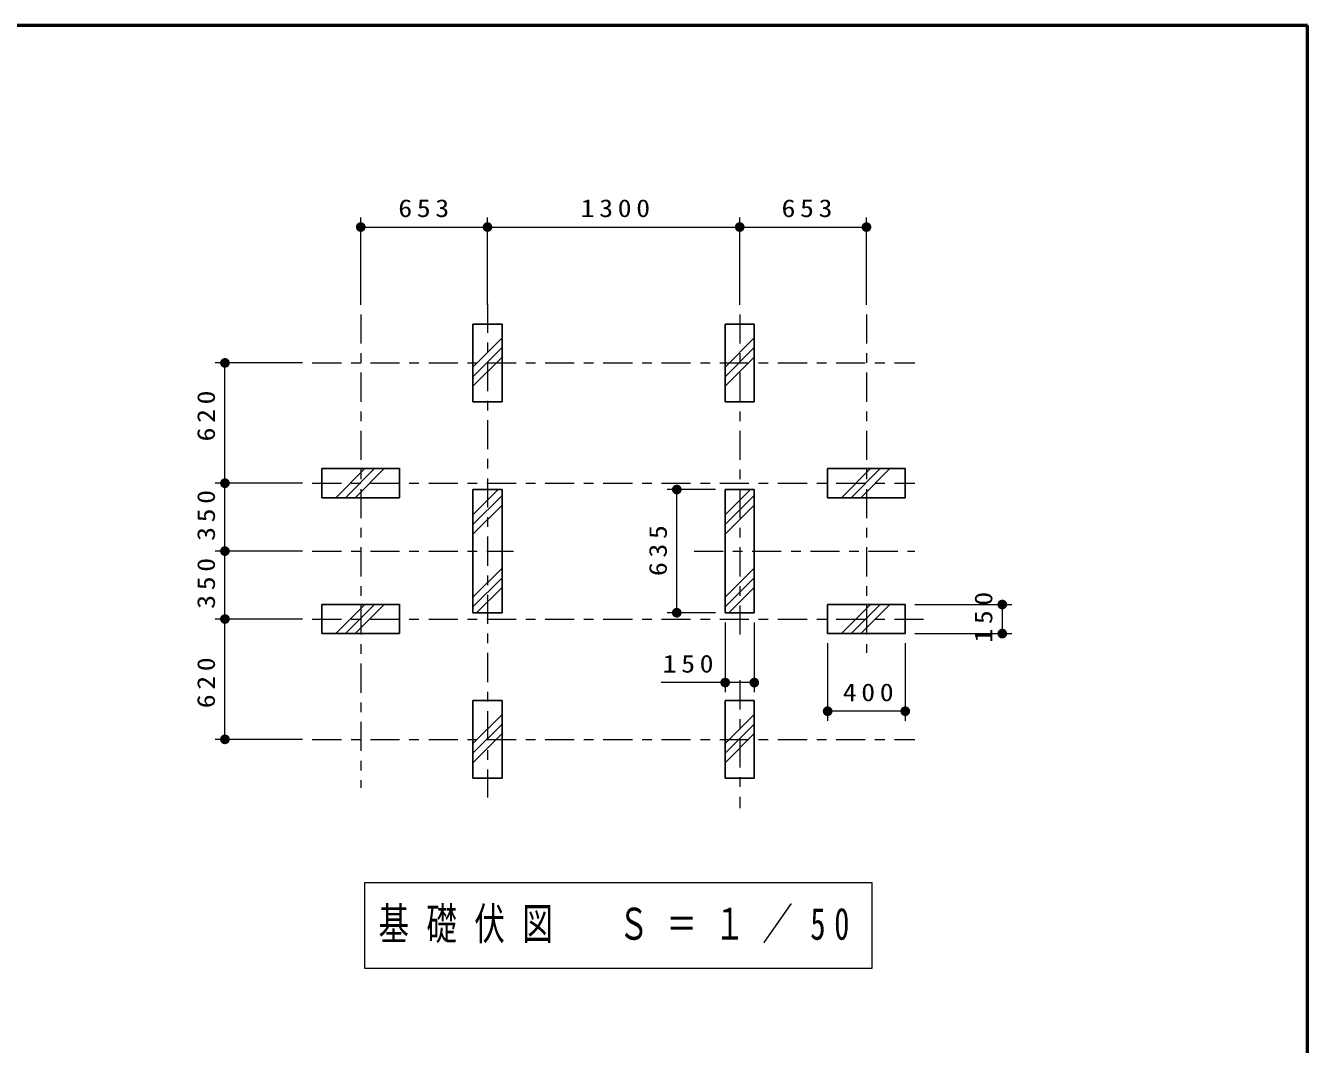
# Model space of a CAD drawing. Units: millimetres on the paper, with parts at other scales. Extents: x -365 to 12, y -47 to 257.
# Drawn here: x -132.1 to 0, y 152 to 257 of the extents above; entities that cross this region are included whole.
import ezdxf

# ---------------------------------------------------------------- set-up
doc = ezdxf.new("R2010")
doc.units = ezdxf.units.MM
doc.linetypes.add('USER2', pattern=[6, 3, -1, 1, -1])
doc.layers.add('LY_1', color=7, linetype='Continuous', lineweight=25)
doc.layers.add('LY_2', color=7, linetype='Continuous', lineweight=13)
doc.styles.add('ＭＳ ゴシック', font='')
doc.styles.get('ＭＳ ゴシック').set_extended_font_data('MS Gothic')

# ---------------------------------------------------------------- blocks, each defined once
blk = doc.blocks.new('filled_dot')
at = {"color": 0, "linetype": 'Continuous', "lineweight": -2, "const_width": 1.25}
blk.add_lwpolyline([(-0.625, 0, 1), (0.625, 0, 1)], format="xyb", close=True, dxfattribs=at)

msp = doc.modelspace()

# ---------------------------------------------------------------- linework, layer by layer
at = {"layer": 'LY_1', "lineweight": 13}
for p, q in [((-97.564, 228.238), (-97.564, 237.238)), ((-84.504, 228.238), (-84.504, 237.238)), ((-58.504, 228.238), (-58.504, 237.238)), ((-45.444, 228.238), (-45.444, 237.238)), ((-97.564, 236.238), (-84.504, 236.238)), ((-84.504, 236.238), (-58.504, 236.238)), ((-58.504, 236.238), (-45.444, 236.238)), ((-83.004, 224.806), (-86.004, 221.806)), ((-57.004, 224.806), (-60.004, 221.806)), ((-83.004, 223.817), (-86.004, 220.817)), ((-57.004, 223.817), (-60.004, 220.817)), ((-103.564, 222.238), (-112.564, 222.238)), ((-111.564, 209.838), (-111.564, 222.238)), ((-83.004, 222.827), (-86.004, 219.827)), ((-57.004, 222.827), (-60.004, 219.827)), ((-100.133, 208.338), (-97.133, 211.338)), ((-99.143, 208.338), (-96.143, 211.338)), ((-98.153, 208.338), (-95.153, 211.338)), ((-48.013, 208.338), (-45.013, 211.338)), ((-47.023, 208.338), (-44.023, 211.338)), ((-46.033, 208.338), (-43.033, 211.338)), ((-103.564, 209.838), (-112.564, 209.838)), ((-111.564, 202.838), (-111.564, 209.838)), ((-86.004, 206.571), (-83.387, 209.188)), ((-61.004, 209.188), (-65.993, 209.188)), ((-64.993, 196.488), (-64.993, 209.188)), ((-60.004, 206.571), (-57.387, 209.188)), ((-86.004, 205.581), (-83.004, 208.58)), ((-86.004, 204.591), (-83.004, 207.591)), ((-60.004, 205.581), (-57.004, 208.581)), ((-60.004, 204.591), (-57.004, 207.591)), ((-103.564, 202.838), (-112.564, 202.838)), ((-111.564, 195.838), (-111.564, 202.838)), ((-86.004, 198.085), (-83.004, 201.085)), ((-60.004, 198.085), (-57.004, 201.085)), ((-86.004, 197.095), (-83.004, 200.095)), ((-60.004, 197.095), (-57.004, 200.095)), ((-85.621, 196.488), (-83.004, 199.105)), ((-59.621, 196.488), (-57.004, 199.105)), ((-100.133, 194.338), (-97.133, 197.338)), ((-99.143, 194.338), (-96.143, 197.338)), ((-98.153, 194.338), (-95.153, 197.338)), ((-48.013, 194.338), (-45.013, 197.338)), ((-47.023, 194.338), (-44.023, 197.338)), ((-46.033, 194.338), (-43.033, 197.338)), ((-40.444, 197.338), (-30.444, 197.338)), ((-31.444, 197.338), (-31.444, 194.338)), ((-103.564, 195.838), (-112.564, 195.838)), ((-111.564, 183.438), (-111.564, 195.838)), ((-61.004, 196.488), (-65.993, 196.488)), ((-60.004, 195.488), (-60.004, 188.288)), ((-57.004, 195.488), (-57.004, 188.288)), ((-40.444, 194.338), (-30.444, 194.338)), ((-49.444, 193.338), (-49.444, 185.338)), ((-41.444, 193.338), (-41.444, 185.338)), ((-57.004, 189.288), (-66.59, 189.288)), ((-41.444, 186.338), (-49.444, 186.338)), ((-83.004, 186.006), (-86.004, 183.006)), ((-83.004, 185.017), (-86.004, 182.017)), ((-57.004, 186.006), (-60.004, 183.006)), ((-57.004, 185.017), (-60.004, 182.017)), ((-83.004, 184.027), (-86.004, 181.027)), ((-57.004, 184.027), (-60.004, 181.027)), ((-103.564, 183.438), (-112.564, 183.438)), ((-97.172, 168.64), (-97.172, 159.84)), ((-44.872, 168.64), (-97.172, 168.64)), ((-44.872, 159.84), (-44.872, 168.64)), ((-97.172, 159.84), (-44.872, 159.84))]:
    msp.add_line(p, q, dxfattribs=at)
at = {"layer": 'LY_1', "linetype": 'USER2', "lineweight": 13}
for p, q in [((-97.564, 227.238), (-97.564, 178.438)), ((-84.504, 228.338), (-84.504, 177.438)), ((-58.504, 227.238), (-58.504, 193.557)), ((-45.444, 227.238), (-45.444, 192.338)), ((-102.564, 222.238), (-40.444, 222.238)), ((-102.564, 209.838), (-40.444, 209.838)), ((-102.564, 202.838), (-81.83, 202.838)), ((-63.217, 202.837), (-40.444, 202.837)), ((-102.564, 195.838), (-39.444, 195.838)), ((-58.504, 189.528), (-58.504, 176.338)), ((-102.564, 183.438), (-40.444, 183.438))]:
    msp.add_line(p, q, dxfattribs=at)
at = {"layer": 'LY_1'}
for p, q in [((-83.004, 226.238), (-86.004, 226.238)), ((-86.004, 226.238), (-86.004, 218.238)), ((-83.004, 226.238), (-83.004, 218.238)), ((-57.004, 226.238), (-60.004, 226.238)), ((-60.004, 226.238), (-60.004, 218.238)), ((-57.004, 226.238), (-57.004, 218.238)), ((-83.004, 218.238), (-86.004, 218.238)), ((-57.004, 218.238), (-60.004, 218.238)), ((-101.564, 211.338), (-93.564, 211.338)), ((-101.564, 211.338), (-101.564, 208.338)), ((-93.564, 211.338), (-93.564, 208.338)), ((-49.444, 211.338), (-41.444, 211.338)), ((-49.444, 211.338), (-49.444, 208.338)), ((-41.444, 211.338), (-41.444, 208.338)), ((-86.004, 209.188), (-83.004, 209.188)), ((-86.004, 209.188), (-86.004, 196.488)), ((-83.004, 209.188), (-83.004, 196.488)), ((-60.004, 209.188), (-60.004, 196.488)), ((-60.004, 209.188), (-57.004, 209.188)), ((-57.004, 209.188), (-57.004, 196.488)), ((-101.564, 208.338), (-93.564, 208.338)), ((-49.444, 208.338), (-41.444, 208.338)), ((-101.564, 197.338), (-93.564, 197.338)), ((-101.564, 197.338), (-101.564, 194.338)), ((-93.564, 197.338), (-93.564, 194.338)), ((-49.444, 197.338), (-41.444, 197.338)), ((-49.444, 197.338), (-49.444, 194.338)), ((-41.444, 197.338), (-41.444, 194.338)), ((-86.004, 196.488), (-83.004, 196.488)), ((-60.004, 196.488), (-57.004, 196.488)), ((-101.564, 194.338), (-93.564, 194.338)), ((-49.444, 194.338), (-41.444, 194.338)), ((-83.004, 187.438), (-86.004, 187.438)), ((-86.004, 187.438), (-86.004, 179.438)), ((-83.004, 187.438), (-83.004, 179.438)), ((-57.004, 187.438), (-60.004, 187.438)), ((-60.004, 187.438), (-60.004, 179.438)), ((-57.004, 187.438), (-57.004, 179.438)), ((-83.004, 179.438), (-86.004, 179.438)), ((-57.004, 179.438), (-60.004, 179.438))]:
    msp.add_line(p, q, dxfattribs=at)
at = {"layer": 'LY_2', "lineweight": 50}
for p, q in [((0, 257), (-365, 257)), ((0, 0), (0, 257))]:
    msp.add_line(p, q, dxfattribs=at)

# ---------------------------------------------------------------- block references
at = {"layer": 'LY_1', "lineweight": 13, "xscale": 0.4, "yscale": 0.4}
for p in [(-97.564, 236.238), (-60.004, 189.288), (-49.444, 186.338)]:
    msp.add_blockref('filled_dot', p, dxfattribs=at)
for p, rotation in [((-84.504, 236.238), 180), ((-58.504, 236.238), 180), ((-45.444, 236.238), 180), ((-111.564, 222.238), 270), ((-111.564, 209.838), 270), ((-64.993, 209.188), 270), ((-111.564, 202.838), 270), ((-64.993, 196.488), 90), ((-31.444, 197.338), 270), ((-111.564, 195.838), 270), ((-31.444, 194.338), 90), ((-57.004, 189.288), 180), ((-41.444, 186.338), 180), ((-111.564, 183.438), 90)]:
    msp.add_blockref('filled_dot', p, dxfattribs=dict(at, rotation=rotation))

# ---------------------------------------------------------------- texts
at = {"layer": 'LY_1', "style": 'ＭＳ ゴシック'}
for s, insert, char_height, attachment_point in [('\\T1.33;\\W1.15;653', (-90.838, 237.238), 1.833, 8), ('\\T1.33;\\W1.15;1300', (-71.083, 237.238), 1.833, 8), ('\\T1.33;\\W1.15;653', (-51.337, 237.238), 1.833, 8), ('\\T1.33;\\W1.15;150', (-63.59, 190.288), 1.833, 8), ('\\T1.33;\\W1.15;400', (-45.027, 187.338), 1.833, 8), ('\\T1.57;\\W0.7;基礎伏図\u3000Ｓ＝１／50', (-71.022, 164.24), 3.299, 5)]:
    msp.add_mtext(s, dxfattribs=dict(at, insert=insert, char_height=char_height, attachment_point=attachment_point))
at = {"layer": 'LY_1', "char_height": 1.833, "attachment_point": 8, "rotation": 90, "style": 'ＭＳ ゴシック'}
for s, insert in [('\\T1.33;\\W1.15;620', (-112.564, 217.003)), ('\\T1.33;\\W1.15;350', (-112.564, 206.753)), ('\\T1.33;\\W1.15;635', (-65.993, 203.124)), ('\\T1.33;\\W1.15;350', (-112.564, 199.753)), ('\\T1.33;\\W1.15;150', (-32.444, 196.259)), ('\\T1.33;\\W1.15;620', (-112.564, 189.503))]:
    msp.add_mtext(s, dxfattribs=dict(at, insert=insert))

doc.saveas('drawing.dxf')
